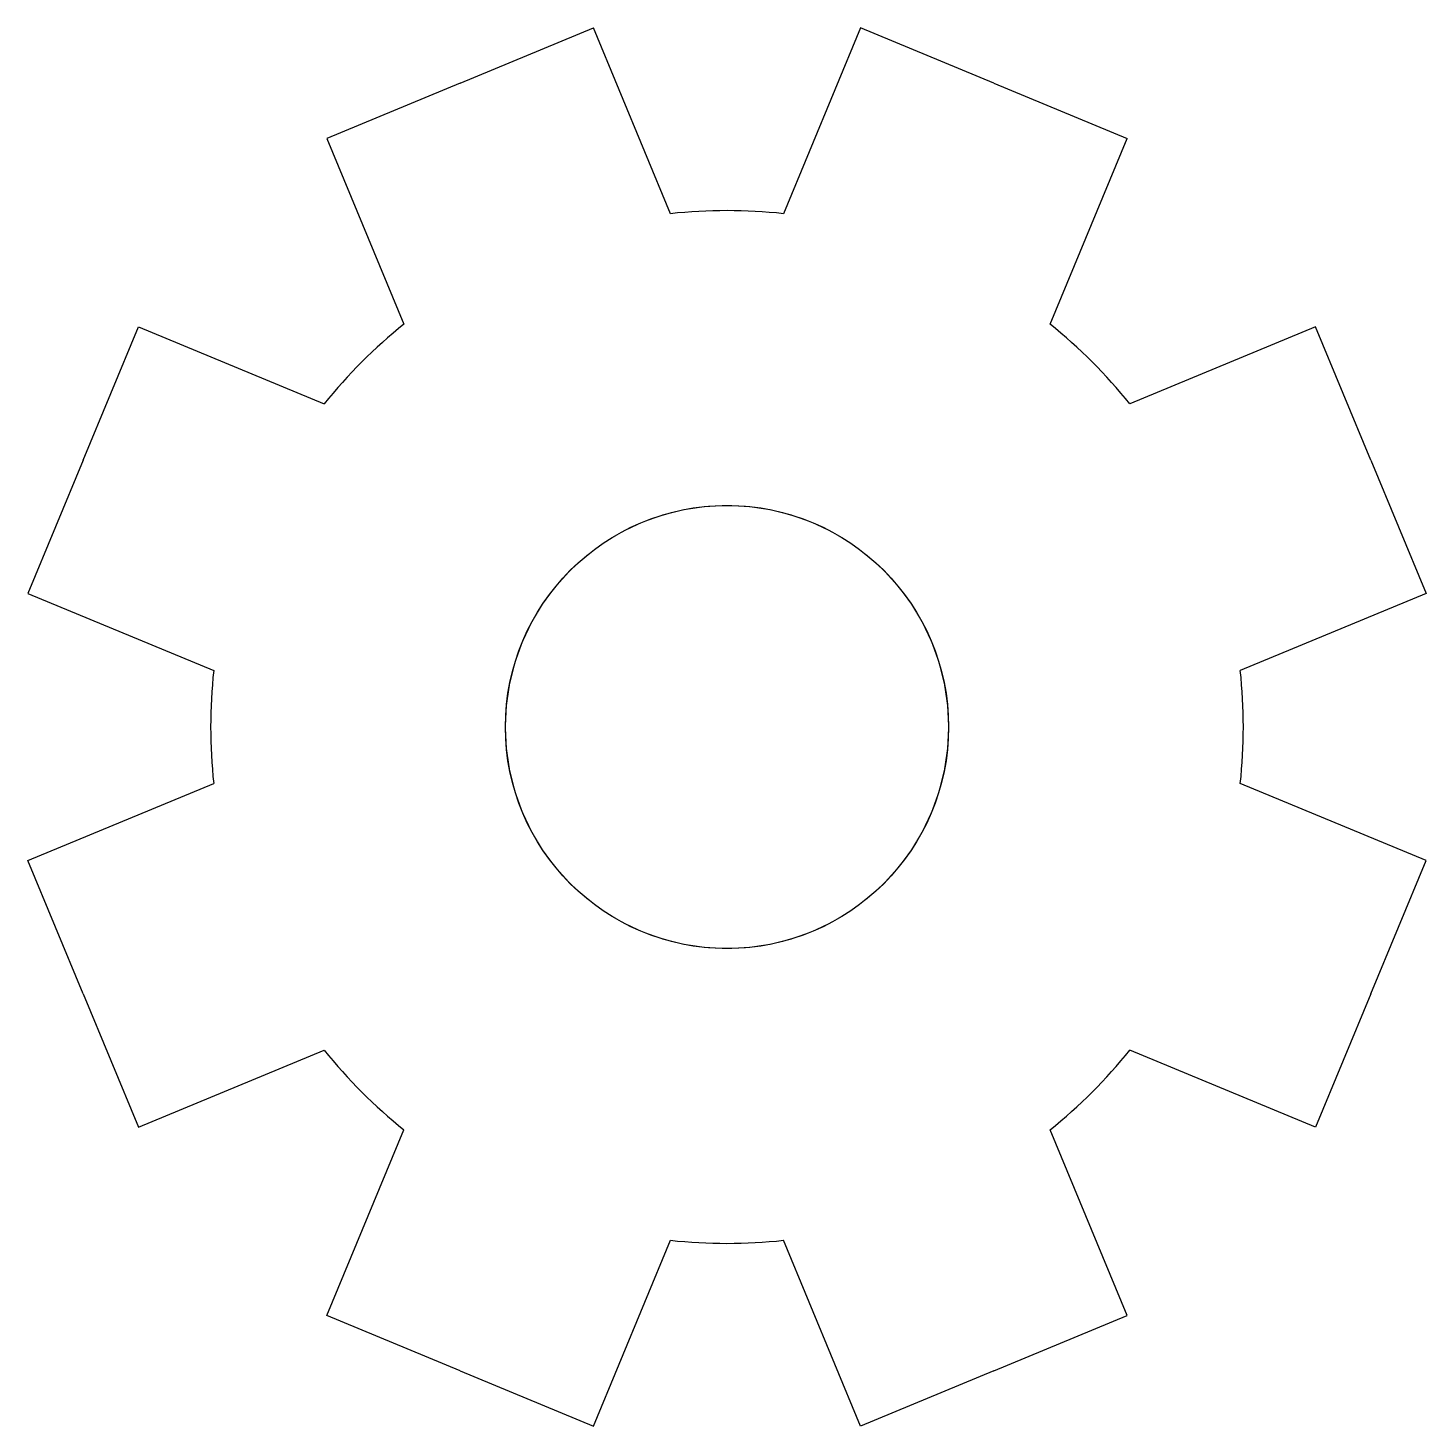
# Model space of a CAD drawing. Header units: millimetres. Extents: x 441.713 to 441.892, y 282.407 to 282.585.
import ezdxf

# ---------------------------------------------------------------- set-up
doc = ezdxf.new("R2010")
doc.units = ezdxf.units.MM
doc.layers.add('Object', color=7, linetype='Continuous')

msp = doc.modelspace()

# ---------------------------------------------------------------- linework, layer by layer
at = {"layer": 'Object', "color": 7, "linetype": 'Continuous'}
for p, q in [((441.768271104504, 282.5783381493354), (441.7852915793142, 282.5853882608382)), ((441.7951129645574, 282.5616773393833), (441.7852915793142, 282.5853882608382)), ((441.8193325289358, 282.5853882608382), (441.8095111436951, 282.561677339383)), ((441.8363530037466, 282.5783381493353), (441.8193325289358, 282.5853882608382)), ((441.768271104504, 282.5783381493354), (441.7512506296909, 282.5712880378316)), ((441.8363530037466, 282.5783381493353), (441.8533734785592, 282.5712880378317)), ((441.7512506296909, 282.5712880378317), (441.7610720149317, 282.5475771163759)), ((441.8435520933167, 282.5475771163772), (441.8533734785574, 282.5712880378324)), ((441.7201299318619, 282.530196976689), (441.7271800433702, 282.5472174515082)), ((441.7271800433702, 282.5472174515082), (441.7508909648206, 282.5373960662669)), ((441.8774440648801, 282.5472174515083), (441.8537331434294, 282.537396066267)), ((441.8844941763884, 282.5301969766886), (441.8774440648801, 282.5472174515083)), ((441.7201299318619, 282.530196976689), (441.7130798203561, 282.5131765018755)), ((441.8844941763884, 282.5301969766886), (441.891544287894, 282.5131765018755)), ((441.7130798203561, 282.5131765018755), (441.7367907418048, 282.503355116635)), ((441.891544287894, 282.5131765018755), (441.8678333664453, 282.5033551166351)), ((441.7130798203564, 282.4791355522495), (441.7367907418048, 282.4889569374901)), ((441.891544287894, 282.4791355522495), (441.8678333664453, 282.4889569374899)), ((441.7201299318624, 282.4621150774357), (441.7130798203563, 282.4791355522495)), ((441.8844941763884, 282.4621150774364), (441.891544287894, 282.4791355522495)), ((441.7201299318624, 282.4621150774357), (441.7271800433703, 282.4450946026168)), ((441.8844941763884, 282.4621150774364), (441.8774440648801, 282.4450946026167)), ((441.7271800433703, 282.4450946026168), (441.7508909648207, 282.4549159878578)), ((441.8774440648801, 282.4450946026166), (441.8537331434294, 282.4549159878579)), ((441.7512506296909, 282.4210240162934), (441.7610720149315, 282.4447349377492)), ((441.8533734785592, 282.4210240162933), (441.8435520933183, 282.444734937749)), ((441.7852915793142, 282.4069237932868), (441.7951129645549, 282.430634714742)), ((441.8193325289358, 282.4069237932868), (441.8095111436951, 282.430634714742)), ((441.7682711045046, 282.4139739047894), (441.7512506296909, 282.4210240162934)), ((441.8363530037466, 282.4139739047897), (441.8533734785592, 282.4210240162933)), ((441.7682711045035, 282.4139739047897), (441.7852915793143, 282.4069237932868)), ((441.8363530037466, 282.4139739047897), (441.8193325289358, 282.4069237932868))]:
    msp.add_line(p, q, dxfattribs=at)
at = {"layer": 'Object', "color": 7, "linetype": 'Continuous', "const_width": 0.00013}
msp.add_lwpolyline([(441.7740280872289, 282.4961560270625, 0.9999999999999999), (441.8305960210212, 282.4961560270625, 0.9999999999999999), (441.7740280872289, 282.4961560270625, 0.9999999999999999)], format="xyb", close=True, dxfattribs=at)
at = {"layer": 'Object', "color": 7, "linetype": 'Continuous'}
msp.add_circle((441.802312054125, 282.4961560270625), 0.02828396689611168, dxfattribs=at)
for start, end in [(83.72983378964425, 96.27016620816775), (128.7298337813977, 141.2701662060861), (38.72983379401424, 51.27016622036168), (173.7298337875544, 186.2701662122982), (353.7298337875054, 6.270166212543777), (218.7298337940913, 231.2701662183554), (308.7298337813976, 321.2701662059857), (263.7298337895951, 276.2701662103557)]:
    msp.add_arc((441.802312054125, 282.4961560270625), 0.0659156222669599, start, end, dxfattribs=at)

doc.saveas('drawing.dxf')
